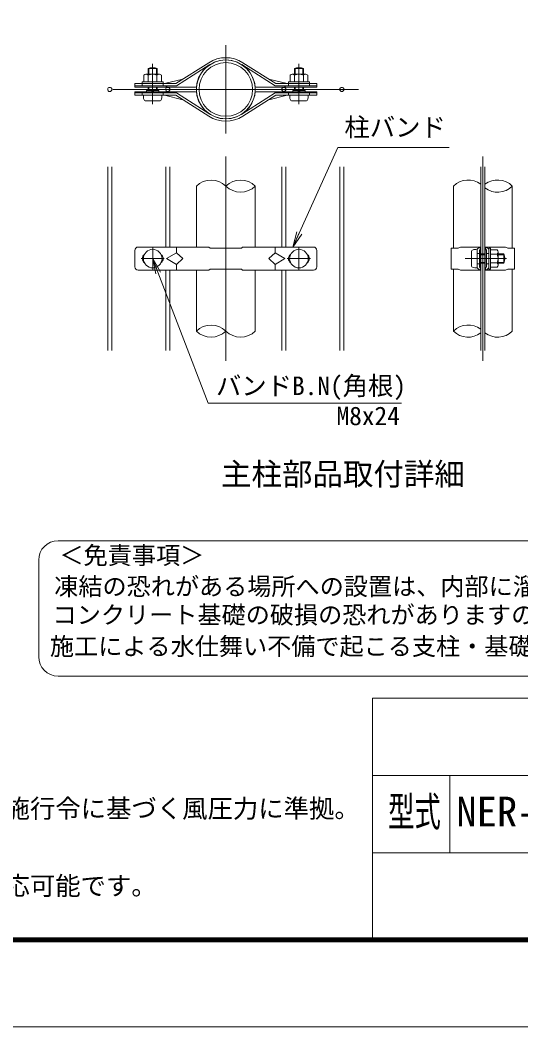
# Model space of a CAD drawing. Units: millimetres, scale not verified. Extents: x -4200 to 4200, y -2970 to 2970.
# Drawn here: x 1209 to 2504, y -2970 to -366 of the extents above; entities that cross this region are included whole.
import ezdxf
from ezdxf.enums import TextEntityAlignment as Align

# ---------------------------------------------------------------- set-up
doc = ezdxf.new("R2010")
doc.units = ezdxf.units.MM
doc.header["$LTSCALE"] = 20
doc.linetypes.add('DASHED', pattern=[7.5, 6, -1.5])
doc.linetypes.add('USER1', pattern=[50.8, 31.75, -6.35, 6.35, -6.35])
for name, color, linetype, lineweight in [('0-0_D-TTL-TXT', 7, 'Continuous', 18), ('0-2_D-STR-DIM', 7, 'Continuous', 9), ('0-3_0', 7, 'Continuous', 9), ('0-6_D-STR1', 1, 'Continuous', 18), ('0-8_D-BMK', 2, 'USER1', 13), ('0-9_D-STR2', 7, 'Continuous', 9), ('0-B_D-STR3', 3, 'Continuous', 13), ('0-C_D-STR-TXT', 7, 'Continuous', 9), ('0-F_D-TTL', 7, 'Continuous', 9)]:
    doc.layers.add(name, color=color, linetype=linetype, lineweight=lineweight)
doc.styles.add('ＭＳ ゴシック', font='')
doc.styles.get('ＭＳ ゴシック').set_extended_font_data('MS Gothic')

# ---------------------------------------------------------------- blocks, each defined once
blk = doc.blocks.new('_Open')
at = {"layer": '0-3_0'}
blk.add_line((-20, 3.33), (0, 0), dxfattribs=at)
blk.add_lwpolyline([(-20, -3.33), (0, 0), (-20, 0)], dxfattribs=at)

msp = doc.modelspace()

# ---------------------------------------------------------------- linework, layer by layer
at = {"layer": '0-0_D-TTL-TXT', "color": 2}
for p, q in [((3752.43, -1712.7), (1306.88, -1712.7)), ((1256.88, -1762.7), (1256.88, -2012.7)), ((1306.88, -2062.7), (3752.43, -2062.7))]:
    msp.add_line(p, q, dxfattribs=at)
for centre, start, end in [((1306.88, -1762.7), 90, 180), ((1306.88, -2012.7), 180, 270)]:
    msp.add_arc(centre, 50, start, end, dxfattribs=at)
at = {"layer": '0-2_D-STR-DIM'}
for centre, start, end in [((1702.65, -833.67), 45.18146, 134.81854), ((1778.85, -833.67), 45.18146, 134.81854), ((2367.26, -833.67), 52.7739, 134.81854), ((2443.46, -833.67), 45.18146, 127.2261), ((1778.85, -756.99), 225.18146, 314.81854), ((2443.46, -756.99), 232.7739, 314.81854), ((1702.65, -1208.67), 45.18146, 134.81854), ((1702.65, -1131.99), 225.18146, 314.81854), ((1778.85, -1131.99), 225.18146, 314.81854), ((2367.26, -1208.67), 52.7739, 134.81854), ((2367.26, -1131.99), 225.18146, 307.2261), ((2443.46, -1131.99), 232.7739, 314.81854)]:
    msp.add_arc(centre, 54.05, start, end, dxfattribs=at)
at = {"layer": '0-6_D-STR1'}
for p, q in [((1664.55, -795.33), (1664.55, -952.83)), ((1816.95, -952.83), (1816.95, -795.33)), ((2329.16, -795.33), (2329.16, -955.83)), ((2481.56, -955.83), (2481.56, -795.33)), ((1664.55, -1012.83), (1664.55, -1170.33)), ((1816.95, -1170.33), (1816.95, -1012.83)), ((2329.16, -1009.83), (2329.16, -1170.33)), ((2481.56, -1170.33), (2481.56, -1009.83))]:
    msp.add_line(p, q, dxfattribs=at)
for radius in [76.2, 69.3]:
    msp.add_circle((1740.75, -545.33), radius, dxfattribs=at)
at = {"layer": '0-8_D-BMK'}
for p, q in [((1740.75, -431.03), (1740.75, -659.63)), ((1551.56, -583.41), (1551.56, -478.94)), ((1929.94, -583.41), (1929.94, -478.94)), ((2083.65, -545.33), (1397.85, -545.33)), ((1740.75, -1247.02), (1740.75, -718.65)), ((2405.36, -1247.02), (2405.36, -718.65)), ((1551.75, -1012.83), (1551.75, -952.83)), ((1929.75, -1012.83), (1929.75, -952.83)), ((1521.75, -982.83), (1581.75, -982.83)), ((1899.75, -982.83), (1959.75, -982.83)), ((2359.36, -982.83), (2466.58, -982.83))]:
    msp.add_line(p, q, dxfattribs=at)
at = {"layer": '0-9_D-STR2'}
for p, q in [((1435.35, -1220.33), (1435.35, -745.33)), ((1446.15, -1220.33), (1446.15, -745.33)), ((1585.35, -951.33), (1585.35, -745.33)), ((1596.15, -951.33), (1596.15, -745.33)), ((1885.35, -951.33), (1885.35, -745.33)), ((1896.15, -951.33), (1896.15, -745.33)), ((2035.35, -1220.33), (2035.35, -745.33)), ((2046.15, -1220.33), (2046.15, -745.33)), ((2399.96, -1220.33), (2399.96, -745.33)), ((2410.76, -1220.33), (2410.76, -745.33)), ((1585.35, -1220.33), (1585.35, -1014.33)), ((1596.15, -1220.33), (1596.15, -1014.33)), ((1885.35, -1220.33), (1885.35, -1014.33)), ((1896.15, -1220.33), (1896.15, -1014.33))]:
    msp.add_line(p, q, dxfattribs=at)
for centre in [(1440.75, -545.33), (1590.75, -545.33), (1890.75, -545.33), (2040.75, -545.33)]:
    msp.add_circle(centre, 5.4, dxfattribs=at)
at = {"layer": '0-B_D-STR3'}
for p, q in [((1539.56, -505.99), (1539.56, -491.37)), ((1539.56, -491.37), (1563.56, -491.37)), ((1541.59, -505.99), (1541.59, -491.37)), ((1561.53, -505.99), (1561.53, -491.37)), ((1563.56, -505.99), (1563.56, -491.37)), ((1611.81, -530.29), (1696.42, -476.11)), ((1869.69, -530.29), (1785.08, -476.11)), ((1917.94, -505.99), (1917.94, -491.37)), ((1941.94, -491.37), (1917.94, -491.37)), ((1919.97, -505.99), (1919.97, -491.37)), ((1939.91, -505.99), (1939.91, -491.37)), ((1941.94, -505.99), (1941.94, -491.37)), ((1529.06, -525.49), (1529.06, -508.09)), ((1534.23, -505.99), (1568.86, -505.99)), ((1540.31, -525.49), (1540.31, -508.09)), ((1562.81, -525.49), (1562.81, -508.09)), ((1574.06, -525.49), (1574.06, -508.09)), ((1581.91, -530.29), (1629.75, -518.8)), ((1899.59, -530.29), (1851.75, -518.8)), ((1907.44, -525.49), (1907.44, -508.09)), ((1912.61, -505.99), (1947.24, -505.99)), ((1918.69, -525.49), (1918.69, -508.09)), ((1941.19, -525.49), (1941.19, -508.09)), ((1952.44, -525.49), (1952.44, -508.09)), ((1611.81, -530.29), (1505.22, -530.29)), ((1505.22, -530.29), (1505.22, -539.29)), ((1662.01, -539.29), (1505.22, -539.29)), ((1524.56, -525.49), (1524.56, -530.29)), ((1524.56, -530.29), (1524.56, -536.29)), ((1524.56, -530.29), (1524.56, -536.29)), ((1524.56, -530.29), (1578.56, -530.29)), ((1529.06, -525.49), (1574.06, -525.49)), ((1539.56, -548.37), (1539.56, -539.29)), ((1541.59, -548.37), (1541.59, -539.29)), ((1561.53, -548.37), (1561.53, -539.29)), ((1563.56, -548.37), (1563.56, -539.29)), ((1578.57, -530.29), (1578.57, -536.29)), ((1578.57, -530.29), (1578.57, -536.29)), ((1586.07, -536.29), (1589.18, -539.29)), ((1819.49, -539.29), (1976.28, -539.29)), ((1895.43, -536.29), (1892.32, -539.29)), ((1902.93, -530.29), (1902.93, -536.29)), ((1902.94, -525.49), (1902.94, -530.29)), ((1902.94, -530.29), (1956.94, -530.29)), ((1907.44, -525.49), (1952.44, -525.49)), ((1917.94, -548.37), (1917.94, -539.29)), ((1919.97, -548.37), (1919.97, -539.29)), ((1939.91, -548.37), (1939.91, -539.29)), ((1941.94, -548.37), (1941.94, -539.29)), ((1956.94, -530.29), (1956.94, -536.29)), ((1662.01, -551.37), (1505.22, -551.37)), ((1505.22, -560.37), (1505.22, -551.37)), ((1611.81, -560.37), (1505.22, -560.37)), ((1524.56, -560.37), (1524.56, -554.37)), ((1527.56, -560.37), (1575.56, -560.37)), ((1535.61, -548.37), (1567.52, -548.37)), ((1535.61, -548.37), (1535.61, -551.37)), ((1548.38, -548.37), (1550.92, -551.37)), ((1552.2, -551.37), (1554.74, -548.37)), ((1567.52, -548.37), (1567.52, -551.37)), ((1578.57, -560.37), (1578.57, -554.37)), ((1578.57, -560.37), (1578.57, -554.37)), ((1581.91, -560.37), (1629.75, -571.86)), ((1586.07, -554.37), (1589.18, -551.37)), ((1611.81, -560.37), (1696.42, -614.55)), ((1869.69, -560.37), (1785.08, -614.55)), ((1819.49, -551.37), (1976.28, -551.37)), ((1899.59, -560.37), (1851.75, -571.86)), ((1895.43, -554.37), (1892.32, -551.37)), ((1902.93, -560.37), (1902.93, -554.37)), ((1905.94, -560.37), (1953.94, -560.37)), ((1913.98, -548.37), (1945.89, -548.37)), ((1913.98, -548.37), (1913.98, -551.37)), ((1926.76, -548.37), (1929.3, -551.37)), ((1930.58, -551.37), (1933.12, -548.37)), ((1945.89, -548.37), (1945.89, -551.37)), ((1956.94, -560.37), (1956.94, -554.37)), ((1532.06, -574.77), (1571.06, -574.77)), ((1910.44, -574.77), (1949.44, -574.77)), ((1505.25, -961.83), (1505.25, -1003.83)), ((1514.25, -952.83), (1697.25, -952.83)), ((1613.25, -952.83), (1613.25, -967.83)), ((1700.25, -955.83), (1697.25, -952.83)), ((1700.25, -955.83), (1781.25, -955.83)), ((1781.25, -955.83), (1784.25, -952.83)), ((1784.25, -952.83), (1967.25, -952.83)), ((1868.25, -952.83), (1868.25, -967.83)), ((1976.25, -961.83), (1976.25, -1003.83)), ((2323.16, -1009.83), (2323.16, -955.83)), ((2323.16, -955.83), (2341.19, -955.83)), ((2341.19, -955.83), (2347.19, -952.83)), ((2347.19, -952.83), (2399.32, -952.83)), ((2375.92, -963.33), (2375.92, -1002.33)), ((2396.31, -952.83), (2390.32, -958.83)), ((2390.32, -1006.83), (2390.32, -958.83)), ((2390.32, -958.83), (2390.32, -1006.83)), ((2396.31, -952.83), (2399.31, -955.83)), ((2399.31, -955.83), (2396.31, -961.32)), ((2396.31, -1004.34), (2396.31, -961.32)), ((2397.84, -958.53), (2399.32, -958.53)), ((2399.31, -1007.13), (2399.31, -958.53)), ((2399.32, -958.53), (2399.32, -952.83)), ((2463.53, -952.83), (2411.4, -952.83)), ((2411.4, -958.53), (2411.4, -952.83)), ((2414.4, -952.83), (2411.4, -955.83)), ((2411.4, -955.83), (2414.4, -961.32)), ((2411.4, -1007.13), (2411.4, -958.53)), ((2412.88, -958.53), (2411.4, -958.53)), ((2414.4, -952.83), (2420.4, -958.83)), ((2414.4, -1004.34), (2414.4, -961.32)), ((2420.4, -955.83), (2420.4, -1009.83)), ((2425.2, -955.83), (2420.4, -955.83)), ((2420.4, -1006.83), (2420.4, -958.83)), ((2425.2, -960.33), (2425.2, -1005.33)), ((2425.2, -960.33), (2442.6, -960.33)), ((2469.53, -955.83), (2463.53, -952.83)), ((2487.56, -955.83), (2469.53, -955.83)), ((2487.56, -1009.83), (2487.56, -955.83)), ((1587.75, -982.83), (1613.25, -967.83)), ((1587.75, -982.83), (1613.25, -997.83)), ((1893.75, -982.83), (1868.25, -997.83)), ((2390.32, -969.33), (2396.31, -969.33)), ((2399.31, -970.83), (2410.76, -970.83)), ((2399.31, -972.86), (2410.76, -972.86)), ((2420.4, -969.33), (2414.4, -969.33)), ((2425.2, -971.58), (2442.6, -971.58)), ((2444.7, -965.5), (2444.7, -1000.13)), ((2444.7, -970.83), (2459.32, -970.83)), ((2444.7, -972.86), (2460.29, -972.86)), ((2459.32, -970.83), (2459.32, -994.83)), ((1514.25, -1012.83), (1697.25, -1012.83)), ((1700.25, -1009.83), (1697.25, -1012.83)), ((1700.25, -1009.83), (1781.25, -1009.83)), ((1781.25, -1009.83), (1784.25, -1012.83)), ((1784.25, -1012.83), (1967.25, -1012.83)), ((1868.25, -997.83), (1868.25, -1012.83)), ((2323.16, -1009.83), (2341.19, -1009.83)), ((2341.19, -1009.83), (2347.19, -1012.83)), ((2347.19, -1012.83), (2399.32, -1012.83)), ((2390.32, -996.33), (2396.31, -996.33)), ((2396.31, -1012.83), (2390.32, -1006.83)), ((2399.31, -1009.83), (2396.31, -1004.34)), ((2396.31, -1012.83), (2399.31, -1009.83)), ((2397.84, -1007.13), (2399.32, -1007.13)), ((2399.31, -992.8), (2410.76, -992.8)), ((2399.31, -994.83), (2410.76, -994.83)), ((2399.32, -1012.83), (2399.32, -1007.13)), ((2411.4, -1009.83), (2414.4, -1004.34)), ((2411.4, -1012.83), (2411.4, -1007.13)), ((2412.88, -1007.13), (2411.4, -1007.13)), ((2414.4, -1012.83), (2411.4, -1009.83)), ((2463.53, -1012.83), (2411.4, -1012.83)), ((2420.4, -996.33), (2414.4, -996.33)), ((2414.4, -1012.83), (2420.4, -1006.83)), ((2425.2, -994.08), (2442.6, -994.08)), ((2425.2, -1005.33), (2442.6, -1005.33)), ((2444.7, -992.8), (2460.29, -992.8)), ((2444.7, -994.83), (2459.32, -994.83)), ((2469.53, -1009.83), (2463.53, -1012.83)), ((2487.56, -1009.83), (2469.53, -1009.83))]:
    msp.add_line(p, q, dxfattribs=at)
at = {"layer": '0-B_D-STR3', "linetype": 'DASHED'}
for p, q in [((1613.57, -536.29), (1699.66, -481.16)), ((1867.93, -536.29), (1781.84, -481.16)), ((1613.57, -536.29), (1505.22, -536.29)), ((1867.93, -536.29), (1976.28, -536.29)), ((1613.57, -554.37), (1505.22, -554.37)), ((1613.57, -554.37), (1699.66, -609.5)), ((1867.93, -554.37), (1781.84, -609.5)), ((1867.93, -554.37), (1976.28, -554.37))]:
    msp.add_line(p, q, dxfattribs=at)
at = {"layer": '0-B_D-STR3'}
for points in [[(1524.56, -525.49), (1578.56, -525.49), (1578.56, -530.29)], [(1869.69, -530.29), (1976.28, -530.29), (1976.28, -539.29)], [(1902.94, -525.49), (1956.94, -525.49), (1956.94, -530.29)], [(1869.69, -560.37), (1976.28, -560.37), (1976.28, -551.37)], [(2425.2, -955.83), (2425.2, -1009.83), (2420.4, -1009.83)], [(1613.25, -967.83), (1629.75, -982.83), (1613.25, -997.83), (1613.25, -1012.83)], [(1893.75, -982.83), (1868.25, -967.83), (1851.75, -982.83), (1868.25, -997.83)]]:
    msp.add_lwpolyline(points, dxfattribs=at)
for centre in [(1551.75, -982.83), (1929.75, -982.83)]:
    msp.add_circle(centre, 24, dxfattribs=at)
for centre, radius, start, end in [((1740.75, -545.33), 82.2, 57.3664, 122.6336), ((1551.56, -513.87), 25.5, 61.92751, 118.07249), ((1740.75, -545.33), 76.2, 6.55535, 173.44465), ((1929.94, -513.87), 25.5, 61.92751, 118.07249), ((1534.69, -514.52), 8.55, 48.83491, 131.16509), ((1551.56, -537.17), 31.18, 68.85295, 111.14705), ((1568.44, -514.53), 8.55, 48.86505, 131.13495), ((1913.06, -514.52), 8.55, 48.83491, 131.16509), ((1929.94, -537.17), 31.18, 68.85295, 111.14705), ((1946.81, -514.53), 8.55, 48.86505, 131.13495), ((1662.07, -536.29), 3, 268.91908, 353.44465), ((1819.43, -536.29), 3, 186.55535, 271.08092), ((1662.07, -554.37), 3, 6.55535, 91.08092), ((1740.75, -545.33), 76.2, 186.55535, 353.44465), ((1819.43, -554.37), 3, 88.91908, 173.44465), ((1740.75, -545.33), 82.2, 237.3664, 302.6336), ((1514.25, -961.83), 9, 90, 180), ((1967.25, -961.83), 9, 0, 90), ((2436.17, -965.96), 8.55, 318.83491, 41.16509), ((1538.25, -982.83), 13.5, 125.46791, 234.53209), ((1565.25, -982.83), 13.5, 305.46791, 54.53209), ((1916.25, -982.83), 13.5, 125.46791, 234.53209), ((1943.25, -982.83), 13.5, 305.46791, 54.53209), ((2413.52, -982.83), 31.18, 338.85295, 21.14705), ((2436.82, -982.83), 25.5, 331.92751, 28.07249), ((1514.25, -1003.83), 9, 180, 270), ((1967.25, -1003.83), 9, 270, 0), ((2436.16, -999.71), 8.55, 318.86505, 41.13495)]:
    msp.add_arc(centre, radius, start, end, dxfattribs=at)
for centre, major_axis, start_param, end_param in [((1532.06, -560.37), (0, 14.4), 1.5707963, 3.1415927), ((1571.06, -560.37), (0, 14.4), 3.1415927, 4.712389), ((1910.44, -560.37), (0, 14.4), 1.5707963, 3.1415927), ((1949.44, -560.37), (0, 14.4), 3.1415927, 4.712389), ((2390.32, -963.33), (14.4, 0), 1.5707963, 3.1415927), ((2390.32, -1002.33), (14.4, 0), 3.1415927, 4.712389)]:
    msp.add_ellipse(centre, major_axis=major_axis, ratio=0.3125, start_param=start_param, end_param=end_param, dxfattribs=at)
at = {"layer": '0-C_D-STR-TXT'}
for points in [[(2318.2, -695.52), (2030.2, -695.52), (1915.24, -951.22)], [(2195.08, -1356.35), (1694.94, -1356.35), (1552.47, -984.7)]]:
    msp.add_lwpolyline(points, dxfattribs=at)
at = {"layer": '0-F_D-TTL'}
for p, q in [((2120, -2120), (2120, -2740)), ((2120, -2120), (3920, -2120)), ((2120, -2320), (3920, -2320)), ((2320, -2320), (2320, -2520)), ((2120, -2520), (3920, -2520))]:
    msp.add_line(p, q, dxfattribs=at)
at = {"layer": '0-F_D-TTL', "color": 2, "lineweight": 18}
msp.add_lwpolyline([(-4200, 2970), (4200, 2970), (4200, -2970), (-4200, -2970)], close=True, dxfattribs=at)
at = {"layer": '0-F_D-TTL'}
for points in [[(-3930, 2750), (3930, 2750), (3930, -2750), (-3930, -2750)], [(-3927.5, 2747.5), (3927.5, 2747.5), (3927.5, -2747.5), (-3927.5, -2747.5)], [(-3925, 2745), (3925, 2745), (3925, -2745), (-3925, -2745)], [(-3922.5, 2742.5), (3922.5, 2742.5), (3922.5, -2742.5), (-3922.5, -2742.5)], [(-3920, 2740), (3920, 2740), (3920, -2740), (-3920, -2740)]]:
    msp.add_lwpolyline(points, close=True, dxfattribs=at)

# ---------------------------------------------------------------- block references
at = {"layer": '0-C_D-STR-TXT', "xscale": 2, "yscale": 2}
for p, rotation in [((1914.42, -953.04), 245.79158), ((1551.75, -982.83), 110.97467)]:
    msp.add_blockref('_Open', p, dxfattribs=dict(at, rotation=rotation))

# ---------------------------------------------------------------- texts
at = {"layer": '0-0_D-TTL-TXT', "style": 'ＭＳ ゴシック'}
for s, height, p in [('主柱部品取付詳細', 57.77, (1728.35, -1586.25)), ('＜免責事項＞ \u3000\u3000', 45.75, (1310.58, -1786.88)), ('凍結の恐れがある場所への設置は、内部に溜まった雨水等の凍結融解により支柱の破損や', 45.75, (1297.06, -1867.37)), ('コンクリート基礎の破損の恐れがありますので施工時、水仕舞いを行ってください。', 45.75, (1292.95, -1940.8)), ('施工による水仕舞い不備で起こる支柱・基礎の破損について当社は責任を負いかねます。 ', 45.75, (1285.96, -2022.29)), ('NER-K型 H1500', 76.97, (2336.93, -2474.8)), ('（設計条件）風荷重：昭和57年改正 建築基準法・同施行令に基づく風圧力に準拠。', 48.09, (-372.45, -2443.6)), ('（隅部条件）隅部(入・出)は90度～270度の範囲が対応可能です。', 48.09, (-372.45, -2643.6))]:
    msp.add_text(s, height=height, dxfattribs=at).set_placement(p, align=Align.BOTTOM_LEFT)
at = {"layer": '0-0_D-TTL-TXT', "style": 'ＭＳ ゴシック', "width": 0.65}
msp.add_text('型式', height=76.97, dxfattribs=at).set_placement((2160.27, -2474.8), align=Align.BOTTOM_LEFT)
at = {"layer": '0-C_D-STR-TXT', "style": 'ＭＳ ゴシック'}
for s, p in [('柱バンド', (2047.39, -681.41)), ('バンドB.N(角根)', (1715.22, -1350.33)), ('M8x24', (2027.09, -1428.07))]:
    msp.add_text(s, height=48.09, dxfattribs=at).set_placement(p, align=Align.BOTTOM_LEFT)

doc.saveas('drawing.dxf')
